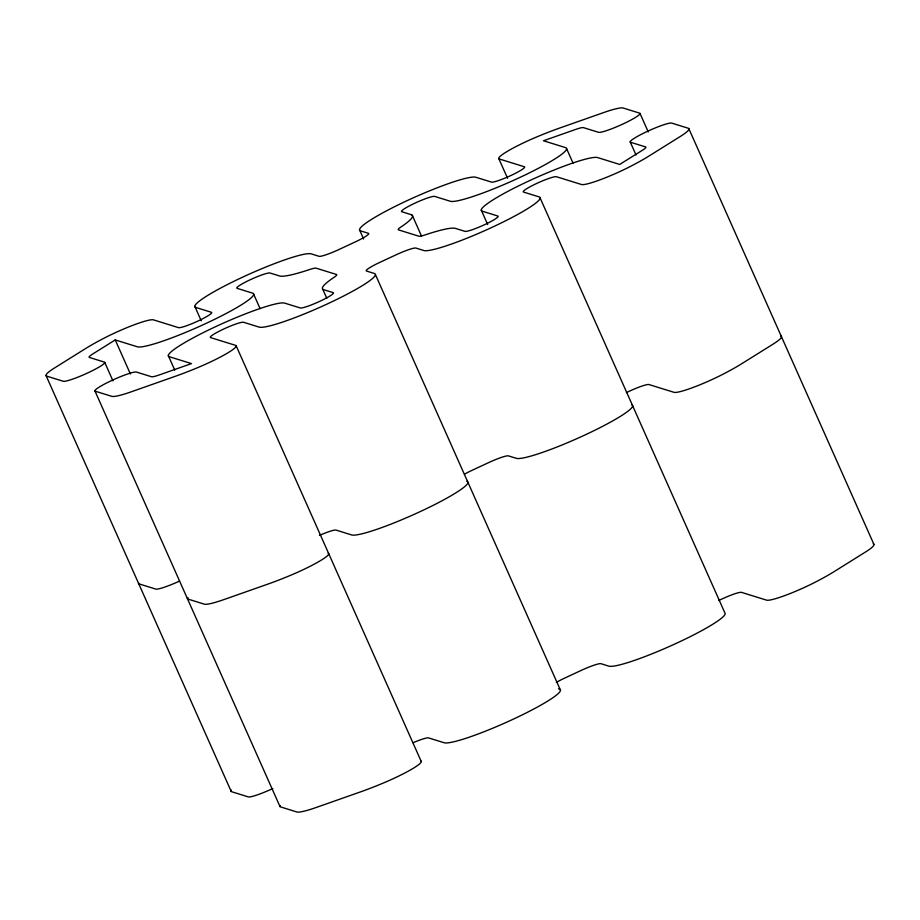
<?xml version="1.0" encoding="UTF-8"?>
<svg xmlns="http://www.w3.org/2000/svg" width="920" height="920" viewBox="0 0 920 920"><rect width="100%" height="100%" fill="white"/><g stroke="black" fill="none" stroke-linecap="round" stroke-linejoin="round"><path stroke-width="1.38" d="M115.241 339.928L92.506 354.131A18.331 2.208 -24 0 0 89.343 357.431L104.397 362.112A22.919 2.748 -24 0 1 87.768 372.91A22.919 2.748 -24 0 1 63.227 381.259L46.747 376.142A45.828 5.508 -24 0 1 54.659 367.885L85.893 348.369A64.158 7.705 -24 0 1 104.593 337.904A36.662 4.404 -24 0 1 153.456 319.861L178.514 327.635A18.331 2.208 -24 0 0 198.145 320.965A18.331 2.208 -24 0 0 211.462 312.317L195.88 307.475A64.158 7.705 -24 0 1 242.454 277.23A64.158 7.705 -24 0 1 311.167 253.862L319.067 256.312A18.331 2.208 -24 0 0 338.698 249.63L355.166 241.971A18.331 2.208 -24 0 0 368.471 233.335L360.571 230.874A64.158 7.705 -24 0 1 407.157 200.629A64.158 7.705 -24 0 1 475.87 177.261L491.452 182.091A18.331 2.208 -24 0 0 511.083 175.421A18.331 2.208 -24 0 0 524.389 166.773L499.33 158.987A36.662 4.404 -24 0 1 536.13 137.195A64.158 7.705 -24 0 1 559.394 128.144L603.474 112.631A45.828 5.508 -24 0 1 623.196 108.031L639.688 113.16A22.919 2.748 -24 0 1 623.047 123.959A22.919 2.748 -24 0 1 598.506 132.307L583.441 127.627A18.331 2.208 -24 0 0 575.552 129.467L543.467 140.76L565.57 147.625A64.158 7.705 -24 0 1 518.983 177.87A64.158 7.705 -24 0 1 450.271 201.25L434.688 196.408A18.331 2.208 -24 0 0 415.058 203.09A18.331 2.208 -24 0 0 401.752 211.726L411.228 214.67A82.489 9.913 -24 0 1 400.775 227.102A18.331 2.208 -24 0 0 398.452 229.862L418.841 236.198A18.331 2.208 -24 0 0 425.5 234.784A82.489 9.913 -24 0 1 455.48 228.413L464.956 231.357A18.331 2.208 -24 0 0 484.587 224.675A18.331 2.208 -24 0 0 497.892 216.039L482.31 211.197A64.158 7.705 -24 0 1 528.896 180.952A64.158 7.705 -24 0 1 597.609 157.573L619.7 164.439L642.447 150.236A18.331 2.208 -24 0 0 645.61 146.935L630.545 142.255A22.919 2.748 -24 0 1 647.185 131.457A22.919 2.748 -24 0 1 671.726 123.107L688.206 128.225A45.828 5.508 -24 0 1 680.294 136.482L649.06 155.986A64.158 7.705 -24 0 1 630.361 166.462A36.662 4.404 -24 0 1 581.497 184.506L556.428 176.72A18.331 2.208 -24 0 0 536.797 183.402A18.331 2.208 -24 0 0 523.491 192.05L539.074 196.88A64.158 7.705 -24 0 1 492.487 227.125A64.158 7.705 -24 0 1 423.786 250.505L415.886 248.055A18.331 2.208 -24 0 0 396.255 254.736L379.776 262.395A18.331 2.208 -24 0 0 366.471 271.032L374.371 273.481A64.158 7.705 -24 0 1 327.784 303.726A64.158 7.705 -24 0 1 259.083 327.106L243.501 322.264A18.331 2.208 -24 0 0 223.87 328.946A18.331 2.208 -24 0 0 210.553 337.594L235.623 345.368A36.662 4.404 -24 0 1 198.812 367.16A64.158 7.705 -24 0 1 175.547 376.211L131.468 391.736A45.828 5.508 -24 0 1 111.745 396.324L95.266 391.207A22.919 2.748 -24 0 1 111.906 380.409A22.919 2.748 -24 0 1 136.436 372.059L151.501 376.74A18.331 2.208 -24 0 0 159.39 374.9L191.486 363.607L169.383 356.741A64.158 7.705 -24 0 1 215.97 326.497A64.158 7.705 -24 0 1 284.671 303.117L300.253 307.959A18.331 2.208 -24 0 0 319.884 301.277A18.331 2.208 -24 0 0 333.201 292.64L323.714 289.696A82.489 9.913 -24 0 1 334.167 277.265A18.331 2.208 -24 0 0 336.49 274.493L316.1 268.168A18.331 2.208 -24 0 0 309.442 269.583A82.489 9.913 -24 0 1 279.473 275.954L269.986 273.01A18.331 2.208 -24 0 0 250.355 279.691A18.331 2.208 -24 0 0 237.049 288.328L252.632 293.169A64.158 7.705 -24 0 1 206.045 323.414A64.158 7.705 -24 0 1 137.345 346.794L115.241 339.928L130.421 374.014M558.44 688.815L559.429 689.126A64.158 7.705 -24 0 1 512.842 719.371A64.158 7.705 -24 0 1 444.13 742.739L428.547 737.909A18.331 2.208 -24 0 0 413.057 742.739M688.804 128.582L873.85 544.214M640.056 113.539L648.232 131.893M630.177 141.875L636.007 154.986M566.616 148.695L573.034 163.116M540.12 197.961L725.178 613.594A64.158 7.705 -24 0 1 672.232 645.196A64.158 7.705 -24 0 1 608.833 666.137L600.932 663.688A18.331 2.208 -24 0 0 581.302 670.369L564.834 678.029A18.331 2.208 -24 0 0 556.335 682.375M498.824 158.665L507.575 178.33M481.263 210.128L487.68 224.549M412.229 215.234L421.578 236.21M359.524 229.804L363.607 238.981M375.417 274.562L560.476 690.195M322.713 289.133L326.796 298.31M253.678 294.239L260.107 308.66M236.13 345.702L421.176 761.334M194.821 306.406L201.25 320.827M168.326 355.672L174.754 370.093M104.776 362.491L112.953 380.846M94.886 390.827L279.945 806.46M46.149 375.785L231.196 791.418M780.735 336.041A45.828 5.508 -24 0 1 772.811 344.298L741.589 363.803A64.158 7.705 -24 0 1 722.879 374.279A36.662 4.404 -24 0 1 674.015 392.322L648.956 384.548A18.331 2.208 -24 0 0 626.382 392.633M631.603 404.697A64.158 7.705 -24 0 1 585.016 434.953A64.158 7.705 -24 0 1 516.304 458.321L508.403 455.871A18.331 2.208 -24 0 0 488.773 462.553L472.305 470.212A18.331 2.208 -24 0 0 464.496 474.168M466.9 481.309A64.158 7.705 -24 0 1 420.313 511.554A64.158 7.705 -24 0 1 351.601 534.922L336.018 530.081A18.331 2.208 -24 0 0 319.435 535.394M328.141 553.184A36.662 4.404 -24 0 1 291.341 574.988A64.158 7.705 -24 0 1 268.077 584.039L223.997 599.553A45.828 5.508 -24 0 1 204.274 604.141L187.795 599.023A22.919 2.748 -24 0 1 188.059 597.597M179.538 581.083A22.919 2.748 -24 0 1 155.756 589.076L139.265 583.958A45.828 5.508 -24 0 1 138.552 582.9M231.38 790.073A45.828 5.508 -24 0 0 231.794 791.775L248.273 796.893A22.919 2.748 -24 0 0 272.814 788.543M280.312 805.724A22.919 2.748 -24 0 0 280.312 806.84L296.803 811.969A45.828 5.508 -24 0 0 316.526 807.369L360.605 791.856A64.158 7.705 -24 0 0 383.87 782.805A36.662 4.404 -24 0 0 420.67 761.012M718.911 600.449A18.331 2.208 -24 0 1 741.485 592.365L766.544 600.139A36.662 4.404 -24 0 0 815.407 582.096A64.158 7.705 -24 0 0 834.106 571.63L865.341 552.115A45.828 5.508 -24 0 0 873.252 543.858"/></g></svg>
